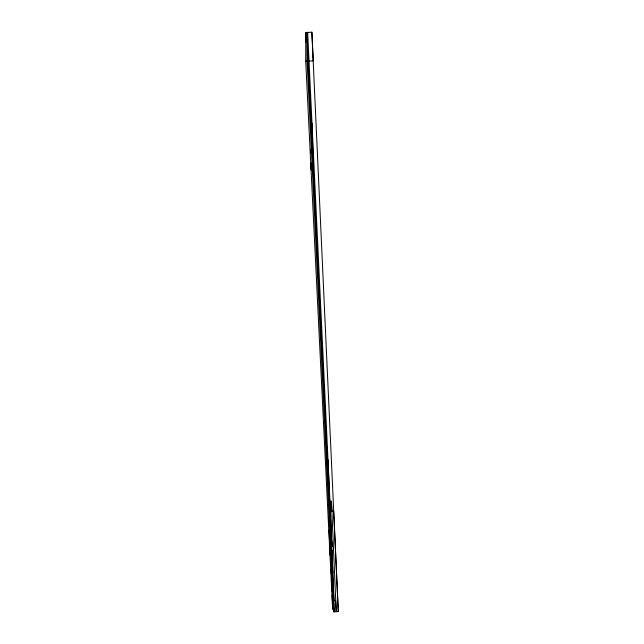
<?xml version="1.0" encoding="UTF-8"?>
<svg xmlns="http://www.w3.org/2000/svg" width="644" height="644" viewBox="0 0 644 644"><rect width="100%" height="100%" fill="white"/><g stroke="black" fill="none" stroke-linecap="round" stroke-linejoin="round"><path stroke-width="0.97" d="M305.715 61.228L305.755 32.482L311.873 32.2L313.217 60.882L305.715 61.228L332.658 609.103L334.373 609.031M332.296 558.622C332.272 557.664 332.352 559.966 332.296 558.751M331.443 501.225L329.961 501.29L333.97 600.747L335.693 600.667L336.216 611.695L331.443 501.225L331.91 511.296M331.757 511.304L333.689 511.215L338.285 611.599L333.777 611.8L307.067 61.164L306.858 32.433M331.628 541.741L331.579 540.638L331.821 546.748M331.547 539.769L331.443 537.821L331.837 546.064M332.215 556.851L332.24 557.076M332.191 556.174L332.159 555.321L332.24 557.374M331.66 542.626L331.741 544.261M331.708 544.269L331.773 545.742M330.444 511.368L307.663 32.393L308.049 61.124L334.502 611.768L334.381 608.757M332.079 553.293L332.135 554.573L332.046 552.56L332.191 555.909M331.998 551.336L332.079 552.955M332.151 555.321L332.36 559.974L332.022 550.523M305.755 32.482L306.238 42.448M311.873 32.2L338.285 611.599M331.652 542.956L331.797 546.386M332.28 558.268L332.248 557.615M332.24 557.446L332.199 556.4M330.324 508.857L330.686 517.873M330.766 519.394L331.29 532.902M331.378 534.456L331.861 546.925M332.674 566.583L332.916 572.967M333.326 582.651L333.487 586.668M327.981 459.703L331.773 554.999L330.002 555.08L329.551 543.037M333.664 608.789L333.777 611.8M331.137 569.03L331.322 574.037M331.628 582.055L331.974 591.071M332.119 595.08L332.658 609.103M328.585 516.955L328.77 521.97M329.068 529.996L329.406 539.028M311.97 123.076L313.266 169.71L311.052 169.807L310.923 162.86M310.674 149.955L310.73 152.934"/></g></svg>
